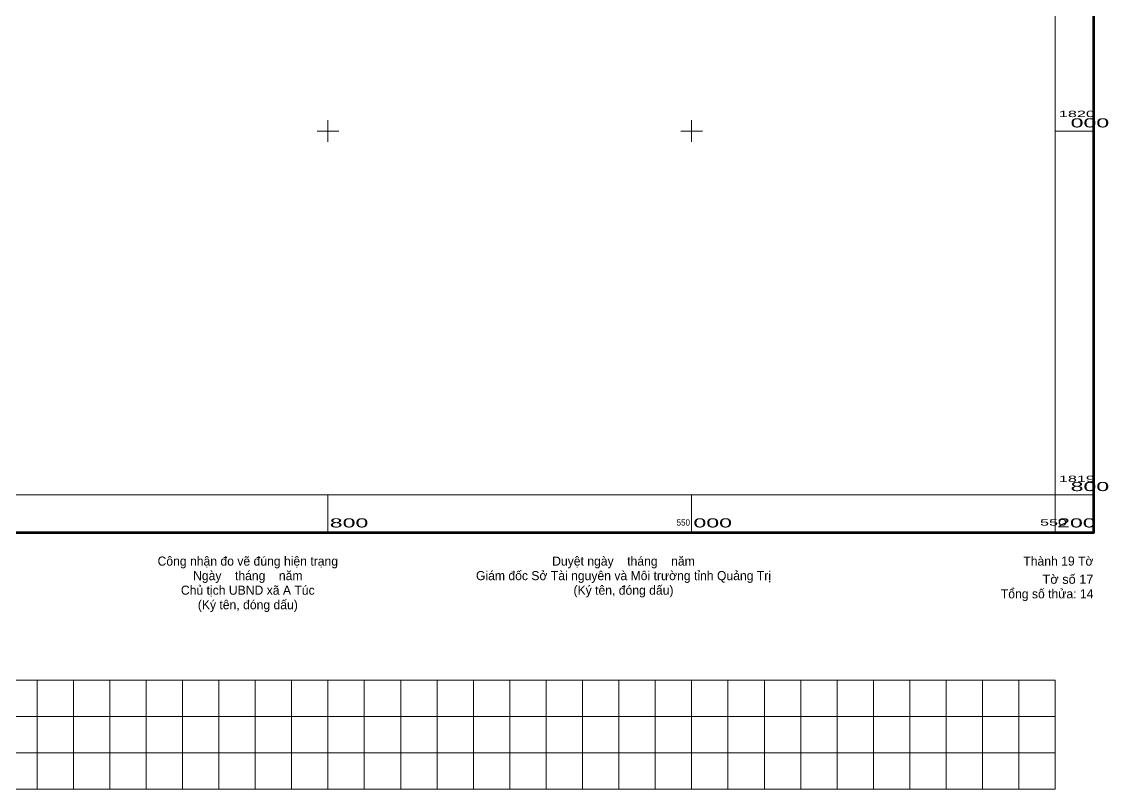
# Model space of a CAD drawing. Header units: metres. Extents: x 548779 to 550236, y 1819638 to 1821293.
# Drawn here: x 549632 to 550229, y 1819638 to 1820060 of the extents above; entities that cross this region are included whole.
import ezdxf
from ezdxf.enums import TextEntityAlignment as Align

# ---------------------------------------------------------------- set-up
doc = ezdxf.new("R2010")
doc.units = ezdxf.units.M
doc.header["$LTSCALE"] = 0.6
doc.layers.add('63', color=7, linetype='Continuous', lineweight=13)

msp = doc.modelspace()

# ---------------------------------------------------------------- linework, layer by layer
at = {"layer": '63'}
for p, q in [((549800, 1819994), (549800, 1820006)), ((550000, 1819994), (550000, 1820006)), ((549794, 1820000), (549806, 1820000)), ((549994, 1820000), (550006, 1820000)), ((550200, 1820000), (550221, 1820000)), ((549800, 1819800), (549800, 1819779)), ((550000, 1819800), (550000, 1819779)), ((550200, 1819800), (550200, 1819779)), ((550200, 1819800), (550221, 1819800)), ((549640, 1819698), (549640, 1819638)), ((549660, 1819698), (549660, 1819638)), ((549680, 1819698), (549680, 1819638)), ((549700, 1819698), (549700, 1819638)), ((549720, 1819698), (549720, 1819638)), ((549740, 1819698), (549740, 1819638)), ((549760, 1819698), (549760, 1819638)), ((549780, 1819698), (549780, 1819638)), ((549800, 1819698), (549800, 1819638)), ((549820, 1819698), (549820, 1819638)), ((549840, 1819698), (549840, 1819638)), ((549860, 1819698), (549860, 1819638)), ((549880, 1819698), (549880, 1819638)), ((549900, 1819698), (549900, 1819638)), ((549920, 1819698), (549920, 1819638)), ((549940, 1819698), (549940, 1819638)), ((549960, 1819698), (549960, 1819638)), ((549980, 1819698), (549980, 1819638)), ((550000, 1819698), (550000, 1819638)), ((550020, 1819698), (550020, 1819638)), ((550040, 1819698), (550040, 1819638)), ((550060, 1819698), (550060, 1819638)), ((550080, 1819698), (550080, 1819638)), ((550100, 1819698), (550100, 1819638)), ((550120, 1819698), (550120, 1819638)), ((550140, 1819698), (550140, 1819638)), ((550160, 1819698), (550160, 1819638)), ((550180, 1819698), (550180, 1819638)), ((548800, 1819678), (550200, 1819678)), ((548800, 1819658), (550200, 1819658))]:
    msp.add_line(p, q, dxfattribs=at)
at = {"layer": '63', "lineweight": 158}
msp.add_lwpolyline([(548779, 1821221), (550221, 1821221), (550221, 1819779), (548779, 1819779)], close=True, dxfattribs=at)
at = {"layer": '63'}
for points in [[(548800, 1821200), (550200, 1821200), (550200, 1819800), (548800, 1819800)], [(548800, 1819698), (550200, 1819698), (550200, 1819638), (548800, 1819638)]]:
    msp.add_lwpolyline(points, close=True, dxfattribs=at)

# ---------------------------------------------------------------- texts
at = {"layer": '63', "width": 1.9}
for s, height, p in [('1820', 3.5, (550202, 1820007.68)), ('1819', 3.5, (550202, 1819807)), ('800', 5, (549801, 1819782)), ('000', 5, (550001, 1819782)), ('200', 5, (550201, 1819782))]:
    msp.add_text(s, height=height, dxfattribs=at).set_placement(p)
at = {"layer": '63'}
for s, height, width, p in [('000', 5, 1.9, (550229.64, 1820002)), ('800', 5, 1.9, (550229.64, 1819802)), ('550', 3.5, 0.95, (549999.14, 1819783)), ('550', 3.5, 1.9, (550206.45, 1819783)), ('Tờ số 17', 5, 1.05, (550221, 1819751))]:
    msp.add_text(s, height=height, dxfattribs=dict(at, width=width)).set_placement(p, align=Align.RIGHT)
for s, p in [('Công nhận đo vẽ đúng hiện trạng', (549755.92, 1819761)), ('Duyệt ngày    tháng    năm', (549962.52, 1819761)), ('Ngày    tháng    năm', (549755.93, 1819753)), ('Giám đốc Sở Tài nguyên và Môi trường tỉnh Quảng Trị', (549962.54, 1819753)), ('Chủ tịch UBND xã A Túc', (549755.91, 1819745)), ('(Ký tên, đóng dấu)', (549962.54, 1819745)), ('(Ký tên, đóng dấu)', (549755.94, 1819737))]:
    msp.add_text(s, height=5, dxfattribs=at).set_placement(p, align=Align.CENTER)
for s, p in [('Thành 19 Tờ', (550221, 1819761)), ('Tổng số thửa: 14', (550221, 1819743))]:
    msp.add_text(s, height=5, dxfattribs=at).set_placement(p, align=Align.RIGHT)

doc.saveas('drawing.dxf')
